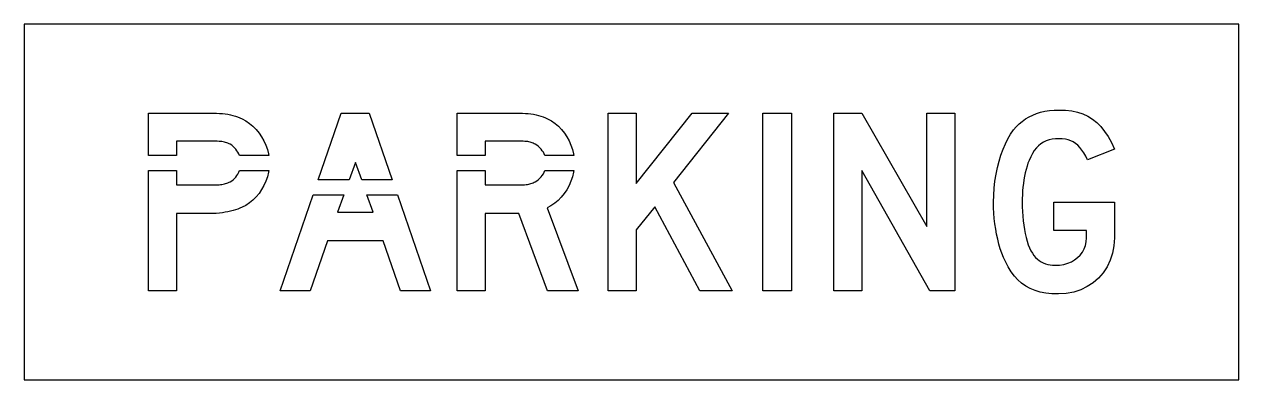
# Model space of a CAD drawing. Extents: x 0 to 41, y 0 to 12.
import ezdxf

# ---------------------------------------------------------------- set-up
doc = ezdxf.new("R2010")
doc.units = 0
doc.layers.add('CUT', color=7, linetype='Continuous')
doc.layers.add('OUTSIDE', color=1, linetype='Continuous')

msp = doc.modelspace()

# ---------------------------------------------------------------- linework, layer by layer
at = {"layer": 'CUT'}
for points in [[(36.5575, 3.8118), (36.4255, 3.6114), (36.2689, 3.4314), (36.0895, 3.2748), (35.8885, 3.1428), (35.6689, 3.0366), (35.4313, 2.9592), (35.1781, 2.9112), (34.9111, 2.895), (34.6921, 2.9016), (34.4887, 2.9232), (34.2997, 2.9592), (34.1239, 3.0102), (33.9613, 3.0762), (33.8107, 3.1578), (33.6715, 3.2556), (33.5431, 3.369), (33.4249, 3.4986), (33.3151, 3.645), (33.2143, 3.8088), (33.1213, 3.9894), (33.0607, 4.1256), (33.0043, 4.269), (32.9521, 4.4202), (32.9053, 4.578), (32.8633, 4.7418), (32.8267, 4.9104), (32.7949, 5.0838), (32.7691, 5.2602), (32.7481, 5.4402), (32.7337, 5.622), (32.7247, 5.8056), (32.7211, 5.9892), (32.7271, 6.231), (32.7433, 6.4698), (32.7703, 6.7056), (32.8069, 6.936), (32.8531, 7.1598), (32.9083, 7.3764), (32.9713, 7.5834), (33.0427, 7.7796), (33.1213, 7.9644), (33.2065, 8.1354), (33.2977, 8.2914), (33.3949, 8.4318), (33.4879, 8.538), (33.5863, 8.6352), (33.6913, 8.7234), (33.8029, 8.8026), (33.9205, 8.8728), (34.0453, 8.934), (34.1761, 8.9862), (34.3135, 9.0288), (34.4581, 9.0624), (34.6087, 9.0858), (34.7671, 9.1002), (34.9321, 9.105), (35.1559, 9.0972), (35.3647, 9.0726), (35.5591, 9.0312), (35.7403, 8.9718), (35.9089, 8.8944), (36.0661, 8.7972), (36.2119, 8.6808), (36.3481, 8.544), (36.4741, 8.3856), (36.5923, 8.2062), (36.7021, 8.004), (36.8053, 7.779), (35.9005, 7.4208), (35.8369, 7.5456), (35.7733, 7.6566), (35.7073, 7.755), (35.6401, 7.8408), (35.5693, 7.914), (35.4949, 7.9764), (35.4163, 8.0274), (35.3329, 8.0682), (35.2429, 8.0988), (35.1469, 8.1204), (35.0437, 8.133), (34.9321, 8.1366), (34.8145, 8.1324), (34.7035, 8.1186), (34.5991, 8.0958), (34.5013, 8.0628), (34.4095, 8.0196), (34.3243, 7.9656), (34.2439, 7.9008), (34.1695, 7.8252), (34.0999, 7.737), (34.0357, 7.6374), (33.9763, 7.5252), (33.9211, 7.3998), (33.8857, 7.3068), (33.8533, 7.2066), (33.8233, 7.0998), (33.7957, 6.9876), (33.7717, 6.8706), (33.7501, 6.75), (33.7321, 6.6264), (33.7171, 6.5004), (33.7051, 6.3726), (33.6967, 6.2448), (33.6913, 6.1164), (33.6895, 5.9892), (33.6919, 5.832), (33.6985, 5.6748), (33.7093, 5.52), (33.7243, 5.367), (33.7429, 5.2182), (33.7663, 5.0736), (33.7933, 4.9344), (33.8239, 4.8012), (33.8587, 4.6752), (33.8971, 4.557), (33.9391, 4.4472), (33.9847, 4.3476), (34.0339, 4.2672), (34.0861, 4.1946), (34.1425, 4.1298), (34.2019, 4.0722), (34.2655, 4.0218), (34.3321, 3.9792), (34.4023, 3.9432), (34.4755, 3.9138), (34.5529, 3.8916), (34.6339, 3.8754), (34.7179, 3.8664), (34.8055, 3.8634), (34.9543, 3.8712), (35.0953, 3.894), (35.2279, 3.9312), (35.3497, 3.9816), (35.4613, 4.0452), (35.5609, 4.1208), (35.6479, 4.2084), (35.7211, 4.3062), (35.7793, 4.4136), (35.8225, 4.5306), (35.8489, 4.656), (35.8585, 4.7892), (35.8585, 5.0424), (34.7635, 5.0424), (34.7635, 5.9892), (36.8053, 5.9892), (36.8053, 4.7892), (36.7891, 4.5222), (36.7411, 4.269), (36.6637, 4.0314)], [(7.0975, 7.8312), (7.0519, 7.8744), (7.0039, 7.9134), (6.9523, 7.9476), (6.9115, 7.9674), (6.8725, 7.9842), (6.8341, 7.9992), (6.7957, 8.0118), (6.7567, 8.0226), (6.7159, 8.0316), (6.6721, 8.0388), (6.6253, 8.0442), (6.5737, 8.0478), (6.5167, 8.0508), (6.4543, 8.052), (6.3841, 8.0526), (5.1421, 8.0526), (5.1421, 7.5668), (4.1947, 7.5668), (4.1947, 9), (6.2581, 9), (6.3757, 8.9988), (6.4867, 8.9964), (6.5917, 8.991), (6.6913, 8.9838), (6.7861, 8.9736), (6.8761, 8.9604), (6.9625, 8.9442), (7.0453, 8.925), (7.1251, 8.9022), (7.2025, 8.8758), (7.2781, 8.8452), (7.3525, 8.8104), (7.4815, 8.7396), (7.6039, 8.6544), (7.7191, 8.556), (7.8265, 8.4462), (7.9249, 8.3262), (8.0131, 8.1972), (8.0905, 8.061), (8.1559, 7.9188), (8.2081, 7.7712), (8.2471, 7.6212), (8.2555, 7.5668), (7.263, 7.5668), (7.2397, 7.6224), (7.2103, 7.6788), (7.1767, 7.7328), (7.1389, 7.7838)], [(10.6999, 9), (11.6473, 9), (12.4226, 6.7457), (11.3911, 6.7457), (11.1841, 7.3368), (10.9699, 6.7457), (9.9249, 6.7457)], [(17.4043, 7.8312), (17.3563, 7.8744), (17.3035, 7.9134), (17.2477, 7.9476), (17.2117, 7.9674), (17.1781, 7.9842), (17.1445, 7.9992), (17.1103, 8.0118), (17.0749, 8.0226), (17.0371, 8.0316), (16.9957, 8.0388), (16.9501, 8.0442), (16.8985, 8.0478), (16.8403, 8.0508), (16.7743, 8.052), (16.7005, 8.0526), (15.5635, 8.0526), (15.5635, 7.5668), (14.6161, 7.5668), (14.6161, 9), (16.5949, 9), (16.7077, 8.9988), (16.8151, 8.9964), (16.9165, 8.991), (17.0137, 8.9838), (17.1061, 8.9736), (17.1949, 8.9604), (17.2801, 8.9442), (17.3623, 8.925), (17.4415, 8.9022), (17.5189, 8.8758), (17.5945, 8.8452), (17.6689, 8.8104), (17.7973, 8.7396), (17.9185, 8.6544), (18.0325, 8.556), (18.1375, 8.4462), (18.2329, 8.3262), (18.3187, 8.1972), (18.3931, 8.061), (18.4561, 7.9188), (18.5065, 7.7712), (18.5437, 7.6212), (18.5518, 7.5668), (17.5787, 7.5668), (17.5543, 7.6224), (17.5237, 7.6788), (17.4889, 7.7328), (17.4487, 7.7838)], [(19.7107, 3), (19.7107, 9), (20.6581, 9), (20.6581, 6.621), (22.5529, 9), (23.7739, 9), (21.9211, 6.663), (23.8999, 3), (22.8055, 3), (21.2899, 5.8422), (20.6581, 5.0634), (20.6581, 3)], [(24.9319, 3), (24.9319, 9), (25.9003, 9), (25.9003, 3)], [(27.3319, 3), (27.3319, 9), (28.2793, 9), (30.4687, 5.1684), (30.4687, 9), (31.4161, 9), (31.4161, 3), (30.5737, 3), (28.2793, 7.0632), (28.2793, 3)], [(7.9249, 6.2898), (7.8265, 6.171), (7.7191, 6.0636), (7.6039, 5.9682), (7.4815, 5.8872), (7.3525, 5.8212), (7.2823, 5.7906), (7.2085, 5.7618), (7.1311, 5.7348), (7.0501, 5.7102), (6.9649, 5.688), (6.8761, 5.6682), (6.7837, 5.6514), (6.6865, 5.637), (6.5857, 5.6256), (6.4807, 5.6172), (6.3715, 5.6124), (6.2581, 5.6106), (5.1421, 5.6106), (5.1421, 3), (4.1947, 3), (4.1947, 7.0648), (5.1421, 7.0648), (5.1421, 6.579), (6.3841, 6.579), (6.4543, 6.5796), (6.5167, 6.5808), (6.5737, 6.5838), (6.6253, 6.5874), (6.6721, 6.5928), (6.7159, 6.6), (6.7567, 6.609), (6.7957, 6.6192), (6.8341, 6.6324), (6.8725, 6.6474), (6.9115, 6.6642), (6.9523, 6.684), (7.0039, 6.714), (7.0519, 6.75), (7.0975, 6.792), (7.1389, 6.8388), (7.1767, 6.8898), (7.2103, 6.945), (7.2397, 7.0026), (7.2643, 7.0632), (7.2648, 7.0648), (8.2565, 7.0648), (8.2471, 7.002), (8.2081, 6.8484), (8.1559, 6.699), (8.0905, 6.555), (8.0131, 6.4182)], [(15.5635, 7.0648), (15.5635, 6.579), (16.7005, 6.579), (16.7701, 6.5796), (16.8331, 6.5808), (16.8895, 6.5838), (16.9405, 6.5874), (16.9867, 6.5928), (17.0293, 6.6), (17.0689, 6.609), (17.1055, 6.6192), (17.1415, 6.6324), (17.1763, 6.6474), (17.2117, 6.6642), (17.2477, 6.684), (17.3035, 6.7182), (17.3563, 6.7572), (17.4043, 6.8004), (17.4487, 6.8478), (17.4889, 6.8988), (17.5237, 6.9528), (17.5543, 7.0092), (17.5787, 7.0648), (18.5525, 7.0648), (18.5431, 7.002), (18.5065, 6.8478), (18.4555, 6.6984), (18.3919, 6.5538), (18.3163, 6.4158), (18.2287, 6.2856), (18.1309, 6.165), (18.0235, 6.0546), (17.9065, 5.9562), (17.7811, 5.871), (17.6479, 5.8002), (18.7003, 3), (17.6689, 3), (16.7005, 5.6106), (15.5635, 5.6106), (15.5635, 3), (14.6161, 3), (14.6161, 7.0648)], [(10.7881, 6.2437), (10.5739, 5.6526), (11.7739, 5.6526), (11.5669, 6.2437), (12.5952, 6.2437), (13.7107, 3), (12.7003, 3), (12.1105, 4.6842), (10.2367, 4.6842), (9.6475, 3), (8.6371, 3), (9.7523, 6.2437)]]:
    msp.add_lwpolyline(points, close=True, dxfattribs=at)
at = {"layer": 'OUTSIDE'}
msp.add_lwpolyline([(0, 0), (41, 0), (41, 12), (0, 12)], close=True, dxfattribs=at)

doc.saveas('drawing.dxf')
